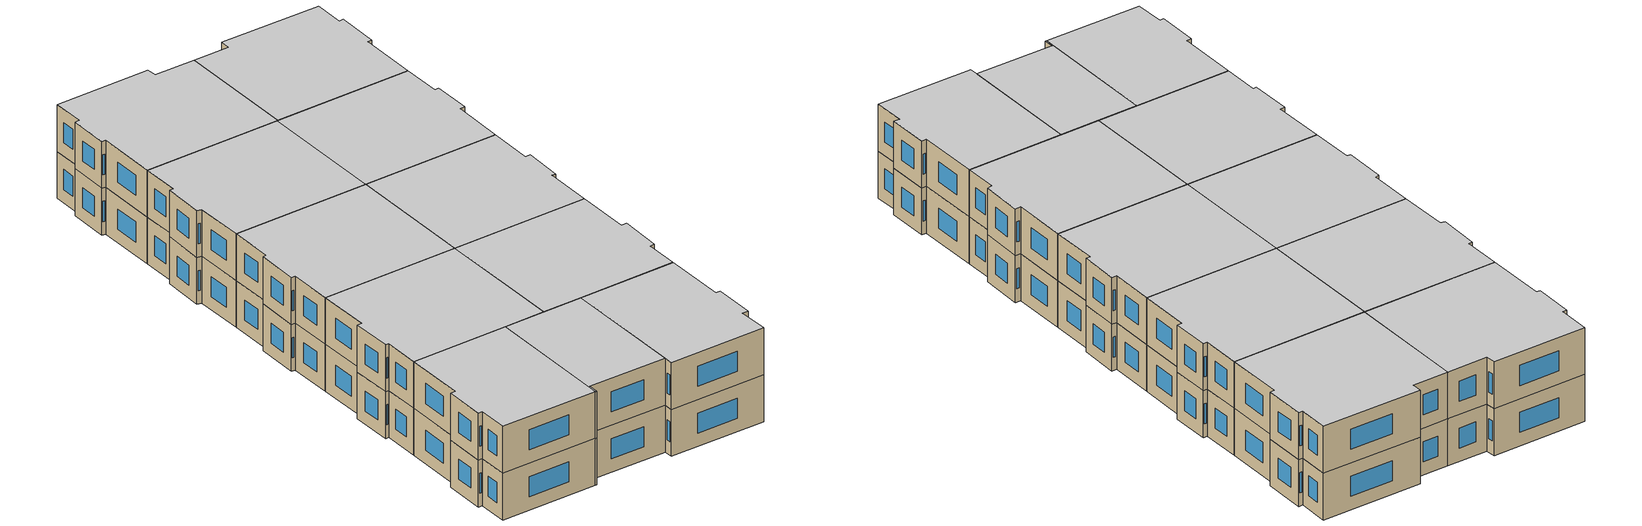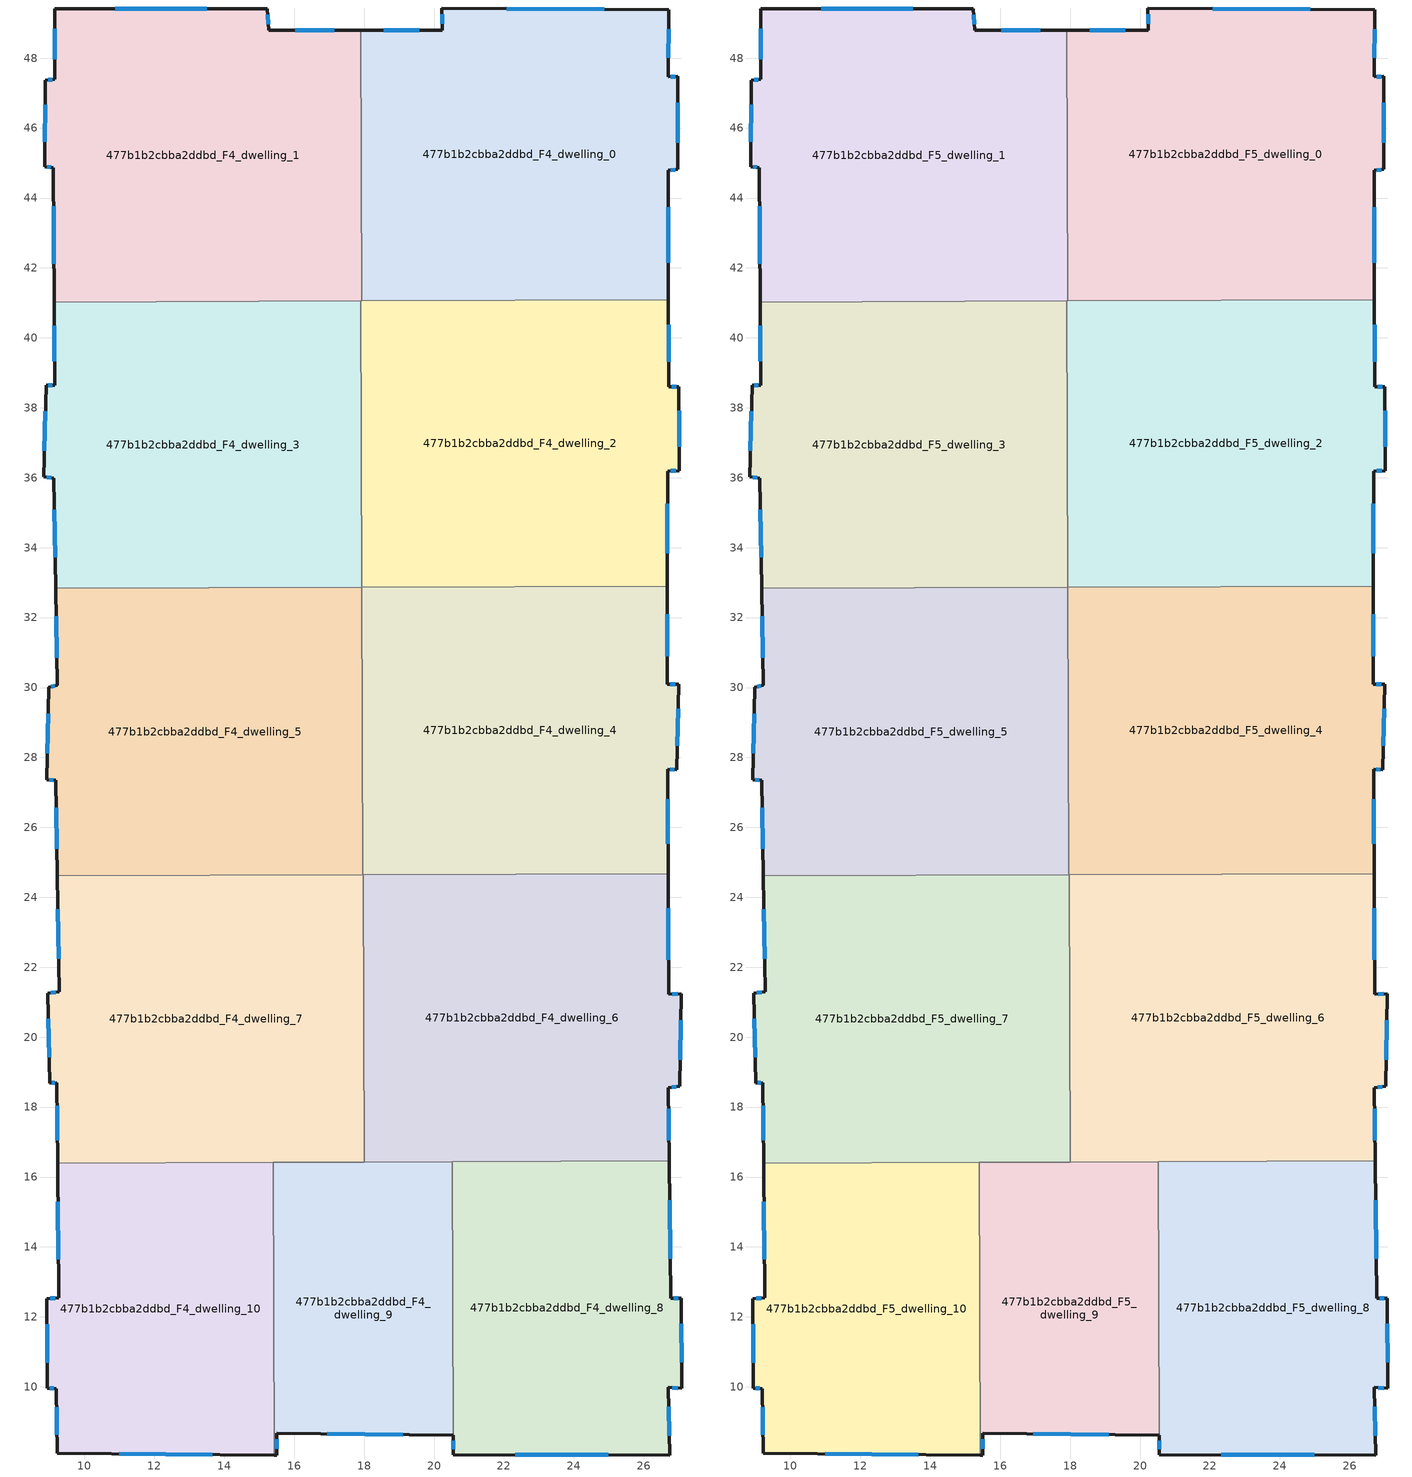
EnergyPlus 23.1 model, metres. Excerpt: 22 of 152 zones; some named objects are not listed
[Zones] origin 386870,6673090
477b1b2cbba2ddbd_F4_dwelling_0
 floor to 477b1b2cbba2ddbd_F3_dwelling_0 (EU_floor_Construction): 26.72,49.38 26.69,47.46 26.97,47.48 26.97,44.82 26.69,44.79 26.71,41.09 17.93,41.06 17.9,48.8 20.24,48.8 20.23,49.43 z12
 wall outside (EU_wall_Construction): 26.71,41.09 26.69,44.79 26.97,44.82 26.97,47.48 26.69,47.46 26.72,49.38 20.23,49.43 20.24,48.8 17.9,48.8 z12:15
 wall to 477b1b2cbba2ddbd_F4_dwelling_1 (EU_wall_Construction): 17.9,48.8 17.93,41.06 z12:15
 wall to 477b1b2cbba2ddbd_F4_dwelling_2 (EU_wall_Construction): 17.93,41.06 26.71,41.09 z12:15
 window (EU_Window_Construction): 19.57,48.8 18.57,48.8 / 20.23,49.25 20.24,48.98 / 24.86,49.4 22.08,49.42 / 26.7,48.01 26.71,48.83 / 26.89,47.47 26.77,47.47 / 26.97,45.58 26.97,46.72 / 26.77,44.8 26.89,44.81 / 26.7,42.15 26.7,43.73 z12.86:14.14
477b1b2cbba2ddbd_F4_dwelling_1
 floor to 477b1b2cbba2ddbd_F3_dwelling_1 (EU_floor_Construction): 17.9,48.8 17.93,41.06 9.13,41.02 9.11,44.87 8.86,44.9 8.88,47.38 9.15,47.39 9.15,49.41 15.23,49.41 15.28,48.8 z12
 wall outside (EU_wall_Construction): 17.9,48.8 15.28,48.8 15.23,49.41 9.15,49.41 9.15,47.39 8.88,47.38 8.86,44.9 9.11,44.87 9.13,41.02 z12:15
 wall to 477b1b2cbba2ddbd_F4_dwelling_3 (EU_wall_Construction): 9.13,41.02 17.91,41.06 z12:15
 wall to 477b1b2cbba2ddbd_F4_dwelling_2 (EU_wall_Construction): 17.91,41.06 17.93,41.06 z12:15
 window (EU_Window_Construction): 8.88,46.67 8.87,45.6 / 9.08,47.39 8.96,47.38 / 9.15,48.84 9.15,47.97 / 13.49,49.41 10.89,49.41 / 15.27,48.98 15.25,49.24 / 17.15,48.8 16.03,48.8 / 9.12,43.77 9.13,42.12 / 8.93,44.89 9.04,44.87 z12.86:14.14
477b1b2cbba2ddbd_F4_dwelling_10
 floor to 477b1b2cbba2ddbd_F3_dwelling_10 (EU_floor_Construction): 15.4,16.42 15.44,8.05 9.22,8.09 9.2,9.95 8.94,9.96 8.93,12.53 9.26,12.54 9.23,16.39 z12
 wall outside (EU_wall_Construction): 9.23,16.39 9.26,12.54 8.93,12.53 8.94,9.96 9.2,9.95 9.22,8.09 15.44,8.05 z12:15
 wall to 477b1b2cbba2ddbd_F4_dwelling_9 (EU_wall_Construction): 15.44,8.05 15.4,16.42 z12:15
 wall to 477b1b2cbba2ddbd_F4_dwelling_7 (EU_wall_Construction): 15.4,16.42 9.23,16.39 z12:15
 window (EU_Window_Construction): 8.93,11.79 8.94,10.69 / 9.17,12.54 9.03,12.53 / 9.24,15.29 9.25,13.64 / 10.99,8.08 13.66,8.06 / 9.2,9.42 9.21,8.62 / 9.02,9.96 9.12,9.95 z12.86:14.14
477b1b2cbba2ddbd_F4_dwelling_2
 floor to 477b1b2cbba2ddbd_F3_dwelling_2 (EU_floor_Construction): 26.71,41.09 26.71,38.6 27.01,38.61 27.01,36.21 26.68,36.19 26.67,32.9 17.94,32.87 17.91,41.06 z12
 wall outside (EU_wall_Construction): 26.67,32.9 26.68,36.19 27.01,36.21 27.01,38.61 26.71,38.6 26.71,41.09 z12:15
 wall to 477b1b2cbba2ddbd_F4_dwelling_3 (EU_wall_Construction): 17.91,41.06 17.94,32.87 z12:15
 wall to 477b1b2cbba2ddbd_F4_dwelling_4 (EU_wall_Construction): 17.94,32.87 26.67,32.9 z12:15
 window (EU_Window_Construction): 26.67,33.84 26.68,35.25 / 26.71,39.31 26.71,40.38 / 26.92,38.61 26.8,38.6 / 27.01,36.89 27.01,37.92 / 26.77,36.19 26.92,36.2 z12.86:14.14
477b1b2cbba2ddbd_F4_dwelling_3
 floor to 477b1b2cbba2ddbd_F3_dwelling_3 (EU_floor_Construction): 17.91,41.06 17.94,32.87 9.18,32.83 9.13,35.98 8.84,36.03 8.91,38.64 9.15,38.65 9.13,41.02 z12
 wall outside (EU_wall_Construction): 9.13,41.02 9.15,38.65 8.91,38.64 8.84,36.03 9.13,35.98 9.18,32.83 z12:15
 wall to 477b1b2cbba2ddbd_F4_dwelling_5 (EU_wall_Construction): 9.18,32.83 17.93,32.87 z12:15
 wall to 477b1b2cbba2ddbd_F4_dwelling_4 (EU_wall_Construction): 17.93,32.87 17.94,32.87 z12:15
 window (EU_Window_Construction): 8.89,37.9 8.86,36.77 / 9.08,38.65 8.97,38.64 / 9.14,40.34 9.14,39.33 / 9.14,35.08 9.17,33.73 / 8.92,36.01 9.05,35.99 z12.86:14.14
477b1b2cbba2ddbd_F4_dwelling_4
 floor to 477b1b2cbba2ddbd_F3_dwelling_4 (EU_floor_Construction): 26.67,32.9 26.66,30.09 26.99,30.09 26.95,27.64 26.68,27.66 26.69,24.68 17.96,24.64 17.93,32.87 z12
 wall outside (EU_wall_Construction): 26.69,24.68 26.68,27.66 26.95,27.64 26.99,30.09 26.66,30.09 26.67,32.9 z12:15
 wall to 477b1b2cbba2ddbd_F4_dwelling_5 (EU_wall_Construction): 17.93,32.87 17.96,24.64 z12:15
 wall to 477b1b2cbba2ddbd_F4_dwelling_6 (EU_wall_Construction): 17.97,24.64 26.69,24.68 z12:15
 wall to 477b1b2cbba2ddbd_F4_dwelling_7 (EU_wall_Construction): 17.96,24.64 17.97,24.64 z12:15
 window (EU_Window_Construction): 26.69,25.53 26.69,26.81 / 26.67,30.89 26.67,32.1 / 26.9,30.09 26.76,30.09 / 26.96,28.34 26.98,29.39 / 26.76,27.66 26.87,27.65 z12.86:14.14
477b1b2cbba2ddbd_F4_dwelling_5
 floor to 477b1b2cbba2ddbd_F3_dwelling_5 (EU_floor_Construction): 17.93,32.87 17.96,24.64 9.22,24.61 9.18,27.35 8.93,27.37 8.98,30.01 9.22,30.07 9.18,32.83 z12
 wall outside (EU_wall_Construction): 9.18,32.83 9.22,30.07 8.98,30.01 8.93,27.37 9.18,27.35 9.22,24.61 z12:15
 wall to 477b1b2cbba2ddbd_F4_dwelling_7 (EU_wall_Construction): 9.22,24.61 17.96,24.64 z12:15
 window (EU_Window_Construction): 8.96,29.26 8.94,28.12 / 9.15,30.05 9.05,30.03 / 9.19,32.04 9.21,30.86 / 9.19,26.57 9.21,25.39 / 9,27.36 9.11,27.35 z12.86:14.14
477b1b2cbba2ddbd_F4_dwelling_6
 floor to 477b1b2cbba2ddbd_F3_dwelling_6 (EU_floor_Construction): 26.69,24.68 26.71,21.23 27.08,21.24 27.02,18.59 26.7,18.55 26.72,16.46 18,16.43 17.97,24.64 z12
 wall outside (EU_wall_Construction): 26.72,16.46 26.7,18.55 27.02,18.59 27.08,21.24 26.71,21.23 26.69,24.68 z12:15
 wall to 477b1b2cbba2ddbd_F4_dwelling_7 (EU_wall_Construction): 17.97,24.64 18,16.43 z12:15
 wall to 477b1b2cbba2ddbd_F4_dwelling_8 (EU_wall_Construction): 20.52,16.44 26.72,16.46 z12:15
 wall to 477b1b2cbba2ddbd_F4_dwelling_9 (EU_wall_Construction): 18,16.43 20.52,16.44 z12:15
 window (EU_Window_Construction): 26.72,17.06 26.71,17.95 / 26.7,22.22 26.7,23.69 / 26.97,21.24 26.81,21.23 / 27.04,19.35 27.06,20.49 / 26.79,18.56 26.93,18.58 z12.86:14.14
477b1b2cbba2ddbd_F4_dwelling_7
 floor to 477b1b2cbba2ddbd_F3_dwelling_7 (EU_floor_Construction): 17.97,24.64 18,16.43 9.23,16.39 9.22,18.69 9.01,18.69 8.95,21.26 9.28,21.3 9.22,24.61 z12
 wall outside (EU_wall_Construction): 9.22,24.61 9.28,21.3 8.95,21.26 9.01,18.69 9.22,18.69 9.23,16.39 z12:15
 wall to 477b1b2cbba2ddbd_F4_dwelling_9 (EU_wall_Construction): 15.4,16.42 18,16.43 z12:15
 window (EU_Window_Construction): 8.97,20.52 8.99,19.42 / 9.19,21.29 9.04,21.27 / 9.24,23.66 9.26,22.24 / 9.22,18.04 9.23,17.05 / 9.07,18.69 9.16,18.69 z12.86:14.14
477b1b2cbba2ddbd_F4_dwelling_8
 floor to 477b1b2cbba2ddbd_F3_dwelling_8 (EU_floor_Construction): 26.72,16.46 26.77,12.54 27.07,12.54 27.08,9.96 26.7,9.98 26.75,8.05 20.55,8.05 20.55,8.61 20.52,16.44 z12
 wall outside (EU_wall_Construction): 20.55,8.61 20.55,8.05 26.75,8.05 26.7,9.98 27.08,9.96 27.07,12.54 26.77,12.54 26.72,16.46 z12:15
 wall to 477b1b2cbba2ddbd_F4_dwelling_9 (EU_wall_Construction): 20.52,16.44 20.55,8.61 z12:15
 window (EU_Window_Construction): 22.32,8.05 24.98,8.05 / 20.55,8.45 20.55,8.21 / 26.75,13.66 26.74,15.34 / 26.98,12.54 26.85,12.54 / 27.08,10.7 27.07,11.8 / 26.81,9.98 26.98,9.96 / 26.74,8.6 26.72,9.43 z12.86:14.14
477b1b2cbba2ddbd_F4_dwelling_9
 floor to 477b1b2cbba2ddbd_F3_dwelling_9 (EU_floor_Construction): 20.52,16.44 20.55,8.61 15.5,8.67 15.51,8.05 15.44,8.05 15.4,16.42 z12
 wall outside (EU_wall_Construction): 15.44,8.05 15.51,8.05 15.5,8.67 20.55,8.61 z12:15
 window (EU_Window_Construction): 16.94,8.65 19.11,8.63 / 15.5,8.23 15.5,8.49 z12.86:14.14
477b1b2cbba2ddbd_F5_dwelling_0
 floor to 477b1b2cbba2ddbd_F4_dwelling_0 (EU_floor_Construction): 26.72,49.38 26.69,47.46 26.97,47.48 26.97,44.82 26.69,44.79 26.71,41.09 17.93,41.06 17.9,48.8 20.24,48.8 20.23,49.43 z15
 wall outside (EU_wall_Construction): 26.71,41.09 26.69,44.79 26.97,44.82 26.97,47.48 26.69,47.46 26.72,49.38 20.23,49.43 20.24,48.8 17.9,48.8 z15:18
 wall to 477b1b2cbba2ddbd_F5_dwelling_1 (EU_wall_Construction): 17.9,48.8 17.93,41.06 z15:18
 wall to 477b1b2cbba2ddbd_F5_dwelling_2 (EU_wall_Construction): 17.93,41.06 26.71,41.09 z15:18
 window (EU_Window_Construction): 19.57,48.8 18.57,48.8 / 20.23,49.25 20.24,48.98 / 24.86,49.4 22.08,49.42 / 26.7,48.01 26.71,48.83 / 26.89,47.47 26.77,47.47 / 26.97,45.58 26.97,46.72 / 26.77,44.8 26.89,44.81 / 26.7,42.15 26.7,43.73 z15.86:17.14
 ceiling to 477b1b2cbba2ddbd_F6_dwelling_0 (EU_floor_Construction): 26.71,41.09 26.69,44.79 26.97,44.82 26.97,47.48 26.69,47.46 26.72,49.38 20.23,49.43 20.24,48.8 17.9,48.8 17.93,41.06 z18
477b1b2cbba2ddbd_F5_dwelling_1
 floor to 477b1b2cbba2ddbd_F4_dwelling_1 (EU_floor_Construction): 17.9,48.8 17.93,41.06 9.13,41.02 9.11,44.87 8.86,44.9 8.88,47.38 9.15,47.39 9.15,49.41 15.23,49.41 15.28,48.8 z15
 wall outside (EU_wall_Construction): 17.9,48.8 15.28,48.8 15.23,49.41 9.15,49.41 9.15,47.39 8.88,47.38 8.86,44.9 9.11,44.87 9.13,41.02 z15:18
 wall to 477b1b2cbba2ddbd_F5_dwelling_3 (EU_wall_Construction): 9.13,41.02 17.91,41.06 z15:18
 wall to 477b1b2cbba2ddbd_F5_dwelling_2 (EU_wall_Construction): 17.91,41.06 17.93,41.06 z15:18
 window (EU_Window_Construction): 8.88,46.67 8.87,45.6 / 9.08,47.39 8.96,47.38 / 9.15,48.84 9.15,47.97 / 13.49,49.41 10.89,49.41 / 15.27,48.98 15.25,49.24 / 17.15,48.8 16.03,48.8 / 9.12,43.77 9.13,42.12 / 8.93,44.89 9.04,44.87 z15.86:17.14
 ceiling to 477b1b2cbba2ddbd_F6_dwelling_1 (EU_floor_Construction): 17.93,41.06 17.9,48.8 15.28,48.8 15.23,49.41 9.15,49.41 9.15,47.39 8.88,47.38 8.86,44.9 9.11,44.87 9.13,41.02 z18
477b1b2cbba2ddbd_F5_dwelling_10
 floor to 477b1b2cbba2ddbd_F4_dwelling_10 (EU_floor_Construction): 15.4,16.42 15.44,8.05 9.22,8.09 9.2,9.95 8.94,9.96 8.93,12.53 9.26,12.54 9.23,16.39 z15
 wall outside (EU_wall_Construction): 9.23,16.39 9.26,12.54 8.93,12.53 8.94,9.96 9.2,9.95 9.22,8.09 15.44,8.05 z15:18
 wall to 477b1b2cbba2ddbd_F5_dwelling_9 (EU_wall_Construction): 15.44,8.05 15.4,16.42 z15:18
 wall to 477b1b2cbba2ddbd_F5_dwelling_7 (EU_wall_Construction): 15.4,16.42 9.23,16.39 z15:18
 window (EU_Window_Construction): 8.93,11.79 8.94,10.69 / 9.17,12.54 9.03,12.53 / 9.24,15.29 9.25,13.64 / 10.99,8.08 13.66,8.06 / 9.2,9.42 9.21,8.62 / 9.02,9.96 9.12,9.95 z15.86:17.14
 ceiling to 477b1b2cbba2ddbd_F6_dwelling_10 (EU_floor_Construction): 15.44,8.05 15.4,16.42 9.23,16.39 9.26,12.54 8.93,12.53 8.94,9.96 9.2,9.95 9.22,8.09 z18
477b1b2cbba2ddbd_F5_dwelling_2
 floor to 477b1b2cbba2ddbd_F4_dwelling_2 (EU_floor_Construction): 26.71,41.09 26.71,38.6 27.01,38.61 27.01,36.21 26.68,36.19 26.67,32.9 17.94,32.87 17.91,41.06 z15
 wall outside (EU_wall_Construction): 26.67,32.9 26.68,36.19 27.01,36.21 27.01,38.61 26.71,38.6 26.71,41.09 z15:18
 wall to 477b1b2cbba2ddbd_F5_dwelling_3 (EU_wall_Construction): 17.91,41.06 17.94,32.87 z15:18
 wall to 477b1b2cbba2ddbd_F5_dwelling_4 (EU_wall_Construction): 17.94,32.87 26.67,32.9 z15:18
 window (EU_Window_Construction): 26.67,33.84 26.68,35.25 / 26.71,39.31 26.71,40.38 / 26.92,38.61 26.8,38.6 / 27.01,36.89 27.01,37.92 / 26.77,36.19 26.92,36.2 z15.86:17.14
 ceiling to 477b1b2cbba2ddbd_F6_dwelling_2 (EU_floor_Construction): 26.67,32.9 26.68,36.19 27.01,36.21 27.01,38.61 26.71,38.6 26.71,41.09 17.91,41.06 17.94,32.87 z18
477b1b2cbba2ddbd_F5_dwelling_3
 floor to 477b1b2cbba2ddbd_F4_dwelling_3 (EU_floor_Construction): 17.91,41.06 17.94,32.87 9.18,32.83 9.13,35.98 8.84,36.03 8.91,38.64 9.15,38.65 9.13,41.02 z15
 wall outside (EU_wall_Construction): 9.13,41.02 9.15,38.65 8.91,38.64 8.84,36.03 9.13,35.98 9.18,32.83 z15:18
 wall to 477b1b2cbba2ddbd_F5_dwelling_5 (EU_wall_Construction): 9.18,32.83 17.93,32.87 z15:18
 wall to 477b1b2cbba2ddbd_F5_dwelling_4 (EU_wall_Construction): 17.93,32.87 17.94,32.87 z15:18
 window (EU_Window_Construction): 8.89,37.9 8.86,36.77 / 9.08,38.65 8.97,38.64 / 9.14,40.34 9.14,39.33 / 9.14,35.08 9.17,33.73 / 8.92,36.01 9.05,35.99 z15.86:17.14
 ceiling to 477b1b2cbba2ddbd_F6_dwelling_3 (EU_floor_Construction): 17.94,32.87 17.91,41.06 9.13,41.02 9.15,38.65 8.91,38.64 8.84,36.03 9.13,35.98 9.18,32.83 z18
477b1b2cbba2ddbd_F5_dwelling_4
 floor to 477b1b2cbba2ddbd_F4_dwelling_4 (EU_floor_Construction): 26.67,32.9 26.66,30.09 26.99,30.09 26.95,27.64 26.68,27.66 26.69,24.68 17.96,24.64 17.93,32.87 z15
 wall outside (EU_wall_Construction): 26.69,24.68 26.68,27.66 26.95,27.64 26.99,30.09 26.66,30.09 26.67,32.9 z15:18
 wall to 477b1b2cbba2ddbd_F5_dwelling_5 (EU_wall_Construction): 17.93,32.87 17.96,24.64 z15:18
 wall to 477b1b2cbba2ddbd_F5_dwelling_6 (EU_wall_Construction): 17.97,24.64 26.69,24.68 z15:18
 wall to 477b1b2cbba2ddbd_F5_dwelling_7 (EU_wall_Construction): 17.96,24.64 17.97,24.64 z15:18
 window (EU_Window_Construction): 26.69,25.53 26.69,26.81 / 26.67,30.89 26.67,32.1 / 26.9,30.09 26.76,30.09 / 26.96,28.34 26.98,29.39 / 26.76,27.66 26.87,27.65 z15.86:17.14
 ceiling to 477b1b2cbba2ddbd_F6_dwelling_4 (EU_floor_Construction): 26.69,24.68 26.68,27.66 26.95,27.64 26.99,30.09 26.66,30.09 26.67,32.9 17.93,32.87 17.96,24.64 z18
477b1b2cbba2ddbd_F5_dwelling_5
 floor to 477b1b2cbba2ddbd_F4_dwelling_5 (EU_floor_Construction): 17.93,32.87 17.96,24.64 9.22,24.61 9.18,27.35 8.93,27.37 8.98,30.01 9.22,30.07 9.18,32.83 z15
 wall outside (EU_wall_Construction): 9.18,32.83 9.22,30.07 8.98,30.01 8.93,27.37 9.18,27.35 9.22,24.61 z15:18
 wall to 477b1b2cbba2ddbd_F5_dwelling_7 (EU_wall_Construction): 9.22,24.61 17.96,24.64 z15:18
 window (EU_Window_Construction): 8.96,29.26 8.94,28.12 / 9.15,30.05 9.05,30.03 / 9.19,32.04 9.21,30.86 / 9.19,26.57 9.21,25.39 / 9,27.36 9.11,27.35 z15.86:17.14
 ceiling to 477b1b2cbba2ddbd_F6_dwelling_5 (EU_floor_Construction): 17.96,24.64 17.93,32.87 9.18,32.83 9.22,30.07 8.98,30.01 8.93,27.37 9.18,27.35 9.22,24.61 z18
477b1b2cbba2ddbd_F5_dwelling_6
 floor to 477b1b2cbba2ddbd_F4_dwelling_6 (EU_floor_Construction): 26.69,24.68 26.71,21.23 27.08,21.24 27.02,18.59 26.7,18.55 26.72,16.46 18,16.43 17.97,24.64 z15
 wall outside (EU_wall_Construction): 26.72,16.46 26.7,18.55 27.02,18.59 27.08,21.24 26.71,21.23 26.69,24.68 z15:18
 wall to 477b1b2cbba2ddbd_F5_dwelling_7 (EU_wall_Construction): 17.97,24.64 18,16.43 z15:18
 wall to 477b1b2cbba2ddbd_F5_dwelling_8 (EU_wall_Construction): 20.52,16.44 26.72,16.46 z15:18
 wall to 477b1b2cbba2ddbd_F5_dwelling_9 (EU_wall_Construction): 18,16.43 20.52,16.44 z15:18
 window (EU_Window_Construction): 26.72,17.06 26.71,17.95 / 26.7,22.22 26.7,23.69 / 26.97,21.24 26.81,21.23 / 27.04,19.35 27.06,20.49 / 26.79,18.56 26.93,18.58 z15.86:17.14
 ceiling to 477b1b2cbba2ddbd_F6_dwelling_6 (EU_floor_Construction): 26.72,16.46 26.7,18.55 27.02,18.59 27.08,21.24 26.71,21.23 26.69,24.68 17.97,24.64 18,16.43 z18
477b1b2cbba2ddbd_F5_dwelling_7
 floor to 477b1b2cbba2ddbd_F4_dwelling_7 (EU_floor_Construction): 17.97,24.64 18,16.43 9.23,16.39 9.22,18.69 9.01,18.69 8.95,21.26 9.28,21.3 9.22,24.61 z15
 wall outside (EU_wall_Construction): 9.22,24.61 9.28,21.3 8.95,21.26 9.01,18.69 9.22,18.69 9.23,16.39 z15:18
 wall to 477b1b2cbba2ddbd_F5_dwelling_9 (EU_wall_Construction): 15.4,16.42 18,16.43 z15:18
 window (EU_Window_Construction): 8.97,20.52 8.99,19.42 / 9.19,21.29 9.04,21.27 / 9.24,23.66 9.26,22.24 / 9.22,18.04 9.23,17.05 / 9.07,18.69 9.16,18.69 z15.86:17.14
 ceiling to 477b1b2cbba2ddbd_F6_dwelling_7 (EU_floor_Construction): 18,16.43 17.97,24.64 9.22,24.61 9.28,21.3 8.95,21.26 9.01,18.69 9.22,18.69 9.23,16.39 z18
477b1b2cbba2ddbd_F5_dwelling_8
 floor to 477b1b2cbba2ddbd_F4_dwelling_8 (EU_floor_Construction): 26.72,16.46 26.77,12.54 27.07,12.54 27.08,9.96 26.7,9.98 26.75,8.05 20.55,8.05 20.55,8.61 20.52,16.44 z15
 wall outside (EU_wall_Construction): 20.55,8.61 20.55,8.05 26.75,8.05 26.7,9.98 27.08,9.96 27.07,12.54 26.77,12.54 26.72,16.46 z15:18
 wall to 477b1b2cbba2ddbd_F5_dwelling_9 (EU_wall_Construction): 20.52,16.44 20.55,8.61 z15:18
 window (EU_Window_Construction): 22.32,8.05 24.98,8.05 / 20.55,8.45 20.55,8.21 / 26.75,13.66 26.74,15.34 / 26.98,12.54 26.85,12.54 / 27.08,10.7 27.07,11.8 / 26.81,9.98 26.98,9.96 / 26.74,8.6 26.72,9.43 z15.86:17.14
 ceiling to 477b1b2cbba2ddbd_F6_dwelling_8 (EU_floor_Construction): 26.75,8.05 26.7,9.98 27.08,9.96 27.07,12.54 26.77,12.54 26.72,16.46 20.52,16.44 20.55,8.61 20.55,8.05 z18
477b1b2cbba2ddbd_F5_dwelling_9
 floor to 477b1b2cbba2ddbd_F4_dwelling_9 (EU_floor_Construction): 20.52,16.44 20.55,8.61 15.5,8.67 15.51,8.05 15.44,8.05 15.4,16.42 z15
 wall outside (EU_wall_Construction): 15.44,8.05 15.51,8.05 15.5,8.67 20.55,8.61 z15:18
 window (EU_Window_Construction): 16.94,8.65 19.11,8.63 / 15.5,8.23 15.5,8.49 z15.86:17.14
 ceiling to 477b1b2cbba2ddbd_F6_dwelling_9 (EU_floor_Construction): 20.55,8.61 20.52,16.44 15.4,16.42 15.44,8.05 15.51,8.05 15.5,8.67 z18
[Building]
EU S2 Campaign: North Axis=0; Terrain=City; Solar Distribution=FullExterior
[Site:Location]
Helsinki-Vantaa.AP: Latitude=60.317; Longitude=24.963; Time Zone=2; Elevation=54.6
[SizingPeriod:WeatherFileDays]
AnnualSizingPeriod: Begin Month=1; Begin Day of Month=1; End Month=12; End Day of Month=31; Day of Week for Start Day=Monday; Use Weather File Daylight Saving Period=No; Use Weather File Rain and Snow Indicators=No
[MATERIAL]
EU_InternalMass_Material: Roughness=MediumRough; Thickness=0.1; Conductivity=1; Density=1800; Specific Heat=900; Thermal Absorptance=0.9; Solar Absorptance=0.7; Visible Absorptance=0.7
[MATERIAL:NOMASS] Roughness=MediumRough; Thermal Absorptance=0.9; Solar Absorptance=0.7; Visible Absorptance=0.7
Name | Thermal Resistance
EU_wall_NoMass | 1.10183
EU_floor_NoMass | 1.70606
[WINDOWMATERIAL:SIMPLEGLAZINGSYSTEM]
EU_Window_SimpleGlazing: UFactor=3.11035; Solar Heat Gain Coefficient=0.8; Visible Transmittance=0.8
[CONSTRUCTION]
EU_wall_Construction: EU_wall_NoMass
EU_floor_Construction: EU_floor_NoMass
EU_Window_Construction: EU_Window_SimpleGlazing
EU_InternalMass_Construction: EU_InternalMass_Material
[ZONE] Type=1; Multiplier=1; Ceiling Height=autocalculate; Floor Area=autocalculate; Part of Total Floor Area=Yes
Name | Volume
477b1b2cbba2ddbd_F4_dwelling_0; 477b1b2cbba2ddbd_F5_dwelling_0; 477b1b2cbba2ddbd_F4_dwelling_4; 477b1b2cbba2ddbd_F5_dwelling_4 | 217.671
477b1b2cbba2ddbd_F4_dwelling_1; 477b1b2cbba2ddbd_F5_dwelling_1 | 217.668
477b1b2cbba2ddbd_F4_dwelling_10; 477b1b2cbba2ddbd_F5_dwelling_10 | 156.924
477b1b2cbba2ddbd_F4_dwelling_2; 477b1b2cbba2ddbd_F5_dwelling_2 | 217.688
477b1b2cbba2ddbd_F4_dwelling_3; 477b1b2cbba2ddbd_F5_dwelling_3 | 217.707
477b1b2cbba2ddbd_F4_dwelling_5; 477b1b2cbba2ddbd_F5_dwelling_5 | 217.674
477b1b2cbba2ddbd_F4_dwelling_6; 477b1b2cbba2ddbd_F5_dwelling_6 | 217.673
477b1b2cbba2ddbd_F4_dwelling_7; 477b1b2cbba2ddbd_F5_dwelling_7 | 217.682
477b1b2cbba2ddbd_F4_dwelling_8; 477b1b2cbba2ddbd_F5_dwelling_8 | 158.821
477b1b2cbba2ddbd_F4_dwelling_9; 477b1b2cbba2ddbd_F5_dwelling_9 | 119.65
[INTERNALMASS] Construction=EU_InternalMass_Construction
Name | Zone or ZoneList | Surface Area
477b1b2cbba2ddbd_F4_dwelling_0_EU_InternalMass | 477b1b2cbba2ddbd_F4_dwelling_0 | 72.5571
477b1b2cbba2ddbd_F4_dwelling_1_EU_InternalMass | 477b1b2cbba2ddbd_F4_dwelling_1 | 72.5564
477b1b2cbba2ddbd_F4_dwelling_2_EU_InternalMass | 477b1b2cbba2ddbd_F4_dwelling_2 | 72.5629
477b1b2cbba2ddbd_F4_dwelling_3_EU_InternalMass | 477b1b2cbba2ddbd_F4_dwelling_3 | 72.5689
477b1b2cbba2ddbd_F4_dwelling_4_EU_InternalMass | 477b1b2cbba2ddbd_F4_dwelling_4 | 72.5568
477b1b2cbba2ddbd_F4_dwelling_5_EU_InternalMass | 477b1b2cbba2ddbd_F4_dwelling_5 | 72.558
477b1b2cbba2ddbd_F4_dwelling_6_EU_InternalMass | 477b1b2cbba2ddbd_F4_dwelling_6 | 72.5576
477b1b2cbba2ddbd_F4_dwelling_7_EU_InternalMass | 477b1b2cbba2ddbd_F4_dwelling_7 | 72.5606
477b1b2cbba2ddbd_F4_dwelling_8_EU_InternalMass | 477b1b2cbba2ddbd_F4_dwelling_8 | 52.9406
477b1b2cbba2ddbd_F4_dwelling_9_EU_InternalMass | 477b1b2cbba2ddbd_F4_dwelling_9 | 39.8832
477b1b2cbba2ddbd_F4_dwelling_10_EU_InternalMass | 477b1b2cbba2ddbd_F4_dwelling_10 | 52.308
477b1b2cbba2ddbd_F5_dwelling_0_EU_InternalMass | 477b1b2cbba2ddbd_F5_dwelling_0 | 72.5571
477b1b2cbba2ddbd_F5_dwelling_1_EU_InternalMass | 477b1b2cbba2ddbd_F5_dwelling_1 | 72.5564
477b1b2cbba2ddbd_F5_dwelling_2_EU_InternalMass | 477b1b2cbba2ddbd_F5_dwelling_2 | 72.5629
477b1b2cbba2ddbd_F5_dwelling_3_EU_InternalMass | 477b1b2cbba2ddbd_F5_dwelling_3 | 72.5689
477b1b2cbba2ddbd_F5_dwelling_4_EU_InternalMass | 477b1b2cbba2ddbd_F5_dwelling_4 | 72.5568
477b1b2cbba2ddbd_F5_dwelling_5_EU_InternalMass | 477b1b2cbba2ddbd_F5_dwelling_5 | 72.558
477b1b2cbba2ddbd_F5_dwelling_6_EU_InternalMass | 477b1b2cbba2ddbd_F5_dwelling_6 | 72.5576
477b1b2cbba2ddbd_F5_dwelling_7_EU_InternalMass | 477b1b2cbba2ddbd_F5_dwelling_7 | 72.5606
477b1b2cbba2ddbd_F5_dwelling_8_EU_InternalMass | 477b1b2cbba2ddbd_F5_dwelling_8 | 52.9406
477b1b2cbba2ddbd_F5_dwelling_9_EU_InternalMass | 477b1b2cbba2ddbd_F5_dwelling_9 | 39.8832
477b1b2cbba2ddbd_F5_dwelling_10_EU_InternalMass | 477b1b2cbba2ddbd_F5_dwelling_10 | 52.308
[OTHEREQUIPMENT] Fuel Type=Electricity; Design Level Calculation Method=Watts/Area; Power per Zone Floor Area=1; Fraction Latent=0; Fraction Radiant=0; Fraction Lost=0; Carbon Dioxide Generation Rate=0; EndUse Subcategory=EU_Step8_InternalGains
Name | Zone or ZoneList or Space or SpaceList | Schedule
EU_Step8_InternalGain_477b1b2cbba2ddbd_F4_dwelling_0_f000 | 477b1b2cbba2ddbd_F4_dwelling_0 | EU_Step8_GainSchedule_477b1b2cbba2ddbd_F4_dwelling_0_f000
EU_Step8_InternalGain_477b1b2cbba2ddbd_F4_dwelling_1_f000 | 477b1b2cbba2ddbd_F4_dwelling_1 | EU_Step8_GainSchedule_477b1b2cbba2ddbd_F4_dwelling_1_f000
EU_Step8_InternalGain_477b1b2cbba2ddbd_F4_dwelling_2_f000 | 477b1b2cbba2ddbd_F4_dwelling_2 | EU_Step8_GainSchedule_477b1b2cbba2ddbd_F4_dwelling_2_f000
EU_Step8_InternalGain_477b1b2cbba2ddbd_F4_dwelling_3_f000 | 477b1b2cbba2ddbd_F4_dwelling_3 | EU_Step8_GainSchedule_477b1b2cbba2ddbd_F4_dwelling_3_f000
EU_Step8_InternalGain_477b1b2cbba2ddbd_F4_dwelling_4_f000 | 477b1b2cbba2ddbd_F4_dwelling_4 | EU_Step8_GainSchedule_477b1b2cbba2ddbd_F4_dwelling_4_f000
EU_Step8_InternalGain_477b1b2cbba2ddbd_F4_dwelling_5_f000 | 477b1b2cbba2ddbd_F4_dwelling_5 | EU_Step8_GainSchedule_477b1b2cbba2ddbd_F4_dwelling_5_f000
EU_Step8_InternalGain_477b1b2cbba2ddbd_F4_dwelling_6_f000 | 477b1b2cbba2ddbd_F4_dwelling_6 | EU_Step8_GainSchedule_477b1b2cbba2ddbd_F4_dwelling_6_f000
EU_Step8_InternalGain_477b1b2cbba2ddbd_F4_dwelling_7_f000 | 477b1b2cbba2ddbd_F4_dwelling_7 | EU_Step8_GainSchedule_477b1b2cbba2ddbd_F4_dwelling_7_f000
EU_Step8_InternalGain_477b1b2cbba2ddbd_F4_dwelling_8_f000 | 477b1b2cbba2ddbd_F4_dwelling_8 | EU_Step8_GainSchedule_477b1b2cbba2ddbd_F4_dwelling_8_f000
EU_Step8_InternalGain_477b1b2cbba2ddbd_F4_dwelling_9_f000 | 477b1b2cbba2ddbd_F4_dwelling_9 | EU_Step8_GainSchedule_477b1b2cbba2ddbd_F4_dwelling_9_f000
EU_Step8_InternalGain_477b1b2cbba2ddbd_F4_dwelling_10_f000 | 477b1b2cbba2ddbd_F4_dwelling_10 | EU_Step8_GainSchedule_477b1b2cbba2ddbd_F4_dwelling_10_f000
EU_Step8_InternalGain_477b1b2cbba2ddbd_F5_dwelling_0_f000 | 477b1b2cbba2ddbd_F5_dwelling_0 | EU_Step8_GainSchedule_477b1b2cbba2ddbd_F5_dwelling_0_f000
EU_Step8_InternalGain_477b1b2cbba2ddbd_F5_dwelling_1_f000 | 477b1b2cbba2ddbd_F5_dwelling_1 | EU_Step8_GainSchedule_477b1b2cbba2ddbd_F5_dwelling_1_f000
EU_Step8_InternalGain_477b1b2cbba2ddbd_F5_dwelling_2_f000 | 477b1b2cbba2ddbd_F5_dwelling_2 | EU_Step8_GainSchedule_477b1b2cbba2ddbd_F5_dwelling_2_f000
EU_Step8_InternalGain_477b1b2cbba2ddbd_F5_dwelling_3_f000 | 477b1b2cbba2ddbd_F5_dwelling_3 | EU_Step8_GainSchedule_477b1b2cbba2ddbd_F5_dwelling_3_f000
EU_Step8_InternalGain_477b1b2cbba2ddbd_F5_dwelling_4_f000 | 477b1b2cbba2ddbd_F5_dwelling_4 | EU_Step8_GainSchedule_477b1b2cbba2ddbd_F5_dwelling_4_f000
EU_Step8_InternalGain_477b1b2cbba2ddbd_F5_dwelling_5_f000 | 477b1b2cbba2ddbd_F5_dwelling_5 | EU_Step8_GainSchedule_477b1b2cbba2ddbd_F5_dwelling_5_f000
EU_Step8_InternalGain_477b1b2cbba2ddbd_F5_dwelling_6_f000 | 477b1b2cbba2ddbd_F5_dwelling_6 | EU_Step8_GainSchedule_477b1b2cbba2ddbd_F5_dwelling_6_f000
EU_Step8_InternalGain_477b1b2cbba2ddbd_F5_dwelling_7_f000 | 477b1b2cbba2ddbd_F5_dwelling_7 | EU_Step8_GainSchedule_477b1b2cbba2ddbd_F5_dwelling_7_f000
EU_Step8_InternalGain_477b1b2cbba2ddbd_F5_dwelling_8_f000 | 477b1b2cbba2ddbd_F5_dwelling_8 | EU_Step8_GainSchedule_477b1b2cbba2ddbd_F5_dwelling_8_f000
EU_Step8_InternalGain_477b1b2cbba2ddbd_F5_dwelling_9_f000 | 477b1b2cbba2ddbd_F5_dwelling_9 | EU_Step8_GainSchedule_477b1b2cbba2ddbd_F5_dwelling_9_f000
EU_Step8_InternalGain_477b1b2cbba2ddbd_F5_dwelling_10_f000 | 477b1b2cbba2ddbd_F5_dwelling_10 | EU_Step8_GainSchedule_477b1b2cbba2ddbd_F5_dwelling_10_f000
[ZONEVENTILATION:DESIGNFLOWRATE] Schedule=EU_AlwaysOn; Design Flow Rate Calculation Method=AirChanges/Hour; Air Changes per Hour=0.756316; Ventilation Type=Natural; Fan Pressure Rise=0; Fan Total Efficiency=1; Constant Term Coefficient=1; Temperature Term Coefficient=0; Velocity Term Coefficient=0; Velocity Squared Term Coefficient=0; Minimum Indoor Temperature=-100; Maximum Indoor Temperature=100; Delta Temperature=-100; Minimum Outdoor Temperature=-100; Maximum Outdoor Temperature=100; Maximum Wind Speed=40
Name | Zone or ZoneList or Space or SpaceList
EU_ConstantAir_477b1b2cbba2ddbd_F4_dwelling_0 | 477b1b2cbba2ddbd_F4_dwelling_0
EU_ConstantAir_477b1b2cbba2ddbd_F4_dwelling_1 | 477b1b2cbba2ddbd_F4_dwelling_1
EU_ConstantAir_477b1b2cbba2ddbd_F4_dwelling_2 | 477b1b2cbba2ddbd_F4_dwelling_2
EU_ConstantAir_477b1b2cbba2ddbd_F4_dwelling_3 | 477b1b2cbba2ddbd_F4_dwelling_3
EU_ConstantAir_477b1b2cbba2ddbd_F4_dwelling_4 | 477b1b2cbba2ddbd_F4_dwelling_4
EU_ConstantAir_477b1b2cbba2ddbd_F4_dwelling_5 | 477b1b2cbba2ddbd_F4_dwelling_5
EU_ConstantAir_477b1b2cbba2ddbd_F4_dwelling_6 | 477b1b2cbba2ddbd_F4_dwelling_6
EU_ConstantAir_477b1b2cbba2ddbd_F4_dwelling_7 | 477b1b2cbba2ddbd_F4_dwelling_7
EU_ConstantAir_477b1b2cbba2ddbd_F4_dwelling_8 | 477b1b2cbba2ddbd_F4_dwelling_8
EU_ConstantAir_477b1b2cbba2ddbd_F4_dwelling_9 | 477b1b2cbba2ddbd_F4_dwelling_9
EU_ConstantAir_477b1b2cbba2ddbd_F4_dwelling_10 | 477b1b2cbba2ddbd_F4_dwelling_10
EU_ConstantAir_477b1b2cbba2ddbd_F5_dwelling_0 | 477b1b2cbba2ddbd_F5_dwelling_0
EU_ConstantAir_477b1b2cbba2ddbd_F5_dwelling_1 | 477b1b2cbba2ddbd_F5_dwelling_1
EU_ConstantAir_477b1b2cbba2ddbd_F5_dwelling_2 | 477b1b2cbba2ddbd_F5_dwelling_2
EU_ConstantAir_477b1b2cbba2ddbd_F5_dwelling_3 | 477b1b2cbba2ddbd_F5_dwelling_3
EU_ConstantAir_477b1b2cbba2ddbd_F5_dwelling_4 | 477b1b2cbba2ddbd_F5_dwelling_4
EU_ConstantAir_477b1b2cbba2ddbd_F5_dwelling_5 | 477b1b2cbba2ddbd_F5_dwelling_5
EU_ConstantAir_477b1b2cbba2ddbd_F5_dwelling_6 | 477b1b2cbba2ddbd_F5_dwelling_6
EU_ConstantAir_477b1b2cbba2ddbd_F5_dwelling_7 | 477b1b2cbba2ddbd_F5_dwelling_7
EU_ConstantAir_477b1b2cbba2ddbd_F5_dwelling_8 | 477b1b2cbba2ddbd_F5_dwelling_8
EU_ConstantAir_477b1b2cbba2ddbd_F5_dwelling_9 | 477b1b2cbba2ddbd_F5_dwelling_9
EU_ConstantAir_477b1b2cbba2ddbd_F5_dwelling_10 | 477b1b2cbba2ddbd_F5_dwelling_10
[HVACTEMPLATE:ZONE:IDEALLOADSAIRSYSTEM] System Availability Schedule=EU_AlwaysOn; Maximum Heating Supply Air Temperature=50; Minimum Cooling Supply Air Temperature=13; Maximum Heating Supply Air Humidity Ratio=0.0156; Minimum Cooling Supply Air Humidity Ratio=0.0077; Heating Limit=NoLimit; Cooling Limit=NoLimit; Heating Availability Schedule=EU_AlwaysOn; Cooling Availability Schedule=EU_CoolingOff; Dehumidification Control Type=ConstantSensibleHeatRatio; Cooling Sensible Heat Ratio=0.7; Dehumidification Setpoint=60; Humidification Control Type=None; Humidification Setpoint=30; Outdoor Air Method=None; Outdoor Air Flow Rate per Person=0.00944; Outdoor Air Flow Rate per Zone Floor Area=0; Outdoor Air Flow Rate per Zone=0; Demand Controlled Ventilation Type=None; Outdoor Air Economizer Type=NoEconomizer; Heat Recovery Type=None; Sensible Heat Recovery Effectiveness=0.7; Latent Heat Recovery Effectiveness=0.65
Name | Template Thermostat
477b1b2cbba2ddbd_F4_dwelling_0 | EU_HeatOnly_477b1b2cbba2ddbd_F4_dwelling_0
477b1b2cbba2ddbd_F4_dwelling_1 | EU_HeatOnly_477b1b2cbba2ddbd_F4_dwelling_1
477b1b2cbba2ddbd_F4_dwelling_2 | EU_HeatOnly_477b1b2cbba2ddbd_F4_dwelling_2
477b1b2cbba2ddbd_F4_dwelling_3 | EU_HeatOnly_477b1b2cbba2ddbd_F4_dwelling_3
477b1b2cbba2ddbd_F4_dwelling_4 | EU_HeatOnly_477b1b2cbba2ddbd_F4_dwelling_4
477b1b2cbba2ddbd_F4_dwelling_5 | EU_HeatOnly_477b1b2cbba2ddbd_F4_dwelling_5
477b1b2cbba2ddbd_F4_dwelling_6 | EU_HeatOnly_477b1b2cbba2ddbd_F4_dwelling_6
477b1b2cbba2ddbd_F4_dwelling_7 | EU_HeatOnly_477b1b2cbba2ddbd_F4_dwelling_7
477b1b2cbba2ddbd_F4_dwelling_8 | EU_HeatOnly_477b1b2cbba2ddbd_F4_dwelling_8
477b1b2cbba2ddbd_F4_dwelling_9 | EU_HeatOnly_477b1b2cbba2ddbd_F4_dwelling_9
477b1b2cbba2ddbd_F4_dwelling_10 | EU_HeatOnly_477b1b2cbba2ddbd_F4_dwelling_10
477b1b2cbba2ddbd_F5_dwelling_0 | EU_HeatOnly_477b1b2cbba2ddbd_F5_dwelling_0
477b1b2cbba2ddbd_F5_dwelling_1 | EU_HeatOnly_477b1b2cbba2ddbd_F5_dwelling_1
477b1b2cbba2ddbd_F5_dwelling_2 | EU_HeatOnly_477b1b2cbba2ddbd_F5_dwelling_2
477b1b2cbba2ddbd_F5_dwelling_3 | EU_HeatOnly_477b1b2cbba2ddbd_F5_dwelling_3
477b1b2cbba2ddbd_F5_dwelling_4 | EU_HeatOnly_477b1b2cbba2ddbd_F5_dwelling_4
477b1b2cbba2ddbd_F5_dwelling_5 | EU_HeatOnly_477b1b2cbba2ddbd_F5_dwelling_5
477b1b2cbba2ddbd_F5_dwelling_6 | EU_HeatOnly_477b1b2cbba2ddbd_F5_dwelling_6
477b1b2cbba2ddbd_F5_dwelling_7 | EU_HeatOnly_477b1b2cbba2ddbd_F5_dwelling_7
477b1b2cbba2ddbd_F5_dwelling_8 | EU_HeatOnly_477b1b2cbba2ddbd_F5_dwelling_8
477b1b2cbba2ddbd_F5_dwelling_9 | EU_HeatOnly_477b1b2cbba2ddbd_F5_dwelling_9
477b1b2cbba2ddbd_F5_dwelling_10 | EU_HeatOnly_477b1b2cbba2ddbd_F5_dwelling_10
[SIZING:ZONE] Zone Cooling Design Supply Air Temperature Input Method=SupplyAirTemperature; Zone Cooling Design Supply Air Temperature=13; Zone Heating Design Supply Air Temperature Input Method=SupplyAirTemperature; Zone Heating Design Supply Air Temperature=50; Zone Cooling Design Supply Air Humidity Ratio=0.008; Zone Heating Design Supply Air Humidity Ratio=0.008; Cooling Design Air Flow Method=DesignDay; Cooling Design Air Flow Rate=0; Cooling Minimum Air Flow per Zone Floor Area=0.000762; Cooling Minimum Air Flow=0; Cooling Minimum Air Flow Fraction=0.2; Heating Design Air Flow Method=DesignDay; Heating Design Air Flow Rate=0; Heating Maximum Air Flow per Zone Floor Area=0.002032; Heating Maximum Air Flow=0.141576; Heating Maximum Air Flow Fraction=0.3; Account for Dedicated Outdoor Air System=No; Dedicated Outdoor Air System Control Strategy=NeutralSupplyAir; Dedicated Outdoor Air Low Setpoint Temperature for Design=autosize; Dedicated Outdoor Air High Setpoint Temperature for Design=autosize; Zone Load Sizing Method=Sensible Load Only No Latent Load; Zone Latent Cooling Design Supply Air Humidity Ratio Input Method=HumidityRatioDifference; Zone Cooling Design Supply Air Humidity Ratio Difference=0.005; Zone Latent Heating Design Supply Air Humidity Ratio Input Method=HumidityRatioDifference; Zone Humidification Design Supply Air Humidity Ratio Difference=0.005
477b1b2cbba2ddbd_F4_dwelling_0; 477b1b2cbba2ddbd_F4_dwelling_1; 477b1b2cbba2ddbd_F4_dwelling_2; 477b1b2cbba2ddbd_F4_dwelling_3; 477b1b2cbba2ddbd_F4_dwelling_4; 477b1b2cbba2ddbd_F4_dwelling_5; 477b1b2cbba2ddbd_F4_dwelling_6; 477b1b2cbba2ddbd_F4_dwelling_7; 477b1b2cbba2ddbd_F4_dwelling_8; 477b1b2cbba2ddbd_F4_dwelling_9; 477b1b2cbba2ddbd_F4_dwelling_10; 477b1b2cbba2ddbd_F5_dwelling_0; 477b1b2cbba2ddbd_F5_dwelling_1; 477b1b2cbba2ddbd_F5_dwelling_2; 477b1b2cbba2ddbd_F5_dwelling_3; 477b1b2cbba2ddbd_F5_dwelling_4; 477b1b2cbba2ddbd_F5_dwelling_5; 477b1b2cbba2ddbd_F5_dwelling_6; 477b1b2cbba2ddbd_F5_dwelling_7; 477b1b2cbba2ddbd_F5_dwelling_8; 477b1b2cbba2ddbd_F5_dwelling_9; 477b1b2cbba2ddbd_F5_dwelling_10
[SCHEDULE:CONSTANT]
Name | Hourly Value
EU_AlwaysOn | 1
EU_CoolingOff | 0
[SCHEDULE:FILE] Column Number=1; Rows to Skip at Top=0; Number of Hours of Data=8760; Column Separator=Comma; Interpolate to Timestep=No; Minutes per Item=60; Adjust Schedule for Daylight Savings=Yes
Name | File
EU_Step8_GainSchedule_477b1b2cbba2ddbd_F4_dwelling_0_f000 | ../../schedules/477b1b2cbba2ddbd/477b1b2cbba2ddbd_F4_dwelling_0_f000_gain.csv
EU_Step8_GainSchedule_477b1b2cbba2ddbd_F4_dwelling_1_f000 | ../../schedules/477b1b2cbba2ddbd/477b1b2cbba2ddbd_F4_dwelling_1_f000_gain.csv
EU_Step8_GainSchedule_477b1b2cbba2ddbd_F4_dwelling_2_f000 | ../../schedules/477b1b2cbba2ddbd/477b1b2cbba2ddbd_F4_dwelling_2_f000_gain.csv
EU_Step8_GainSchedule_477b1b2cbba2ddbd_F4_dwelling_3_f000 | ../../schedules/477b1b2cbba2ddbd/477b1b2cbba2ddbd_F4_dwelling_3_f000_gain.csv
EU_Step8_GainSchedule_477b1b2cbba2ddbd_F4_dwelling_4_f000 | ../../schedules/477b1b2cbba2ddbd/477b1b2cbba2ddbd_F4_dwelling_4_f000_gain.csv
EU_Step8_GainSchedule_477b1b2cbba2ddbd_F4_dwelling_5_f000 | ../../schedules/477b1b2cbba2ddbd/477b1b2cbba2ddbd_F4_dwelling_5_f000_gain.csv
EU_Step8_GainSchedule_477b1b2cbba2ddbd_F4_dwelling_6_f000 | ../../schedules/477b1b2cbba2ddbd/477b1b2cbba2ddbd_F4_dwelling_6_f000_gain.csv
EU_Step8_GainSchedule_477b1b2cbba2ddbd_F4_dwelling_7_f000 | ../../schedules/477b1b2cbba2ddbd/477b1b2cbba2ddbd_F4_dwelling_7_f000_gain.csv
EU_Step8_GainSchedule_477b1b2cbba2ddbd_F4_dwelling_8_f000 | ../../schedules/477b1b2cbba2ddbd/477b1b2cbba2ddbd_F4_dwelling_8_f000_gain.csv
EU_Step8_GainSchedule_477b1b2cbba2ddbd_F4_dwelling_9_f000 | ../../schedules/477b1b2cbba2ddbd/477b1b2cbba2ddbd_F4_dwelling_9_f000_gain.csv
EU_Step8_GainSchedule_477b1b2cbba2ddbd_F4_dwelling_10_f000 | ../../schedules/477b1b2cbba2ddbd/477b1b2cbba2ddbd_F4_dwelling_10_f000_gain.csv
EU_Step8_GainSchedule_477b1b2cbba2ddbd_F5_dwelling_0_f000 | ../../schedules/477b1b2cbba2ddbd/477b1b2cbba2ddbd_F5_dwelling_0_f000_gain.csv
EU_Step8_GainSchedule_477b1b2cbba2ddbd_F5_dwelling_1_f000 | ../../schedules/477b1b2cbba2ddbd/477b1b2cbba2ddbd_F5_dwelling_1_f000_gain.csv
EU_Step8_GainSchedule_477b1b2cbba2ddbd_F5_dwelling_2_f000 | ../../schedules/477b1b2cbba2ddbd/477b1b2cbba2ddbd_F5_dwelling_2_f000_gain.csv
EU_Step8_GainSchedule_477b1b2cbba2ddbd_F5_dwelling_3_f000 | ../../schedules/477b1b2cbba2ddbd/477b1b2cbba2ddbd_F5_dwelling_3_f000_gain.csv
EU_Step8_GainSchedule_477b1b2cbba2ddbd_F5_dwelling_4_f000 | ../../schedules/477b1b2cbba2ddbd/477b1b2cbba2ddbd_F5_dwelling_4_f000_gain.csv
EU_Step8_GainSchedule_477b1b2cbba2ddbd_F5_dwelling_5_f000 | ../../schedules/477b1b2cbba2ddbd/477b1b2cbba2ddbd_F5_dwelling_5_f000_gain.csv
EU_Step8_GainSchedule_477b1b2cbba2ddbd_F5_dwelling_6_f000 | ../../schedules/477b1b2cbba2ddbd/477b1b2cbba2ddbd_F5_dwelling_6_f000_gain.csv
EU_Step8_GainSchedule_477b1b2cbba2ddbd_F5_dwelling_7_f000 | ../../schedules/477b1b2cbba2ddbd/477b1b2cbba2ddbd_F5_dwelling_7_f000_gain.csv
EU_Step8_GainSchedule_477b1b2cbba2ddbd_F5_dwelling_8_f000 | ../../schedules/477b1b2cbba2ddbd/477b1b2cbba2ddbd_F5_dwelling_8_f000_gain.csv
EU_Step8_GainSchedule_477b1b2cbba2ddbd_F5_dwelling_9_f000 | ../../schedules/477b1b2cbba2ddbd/477b1b2cbba2ddbd_F5_dwelling_9_f000_gain.csv
EU_Step8_GainSchedule_477b1b2cbba2ddbd_F5_dwelling_10_f000 | ../../schedules/477b1b2cbba2ddbd/477b1b2cbba2ddbd_F5_dwelling_10_f000_gain.csv
